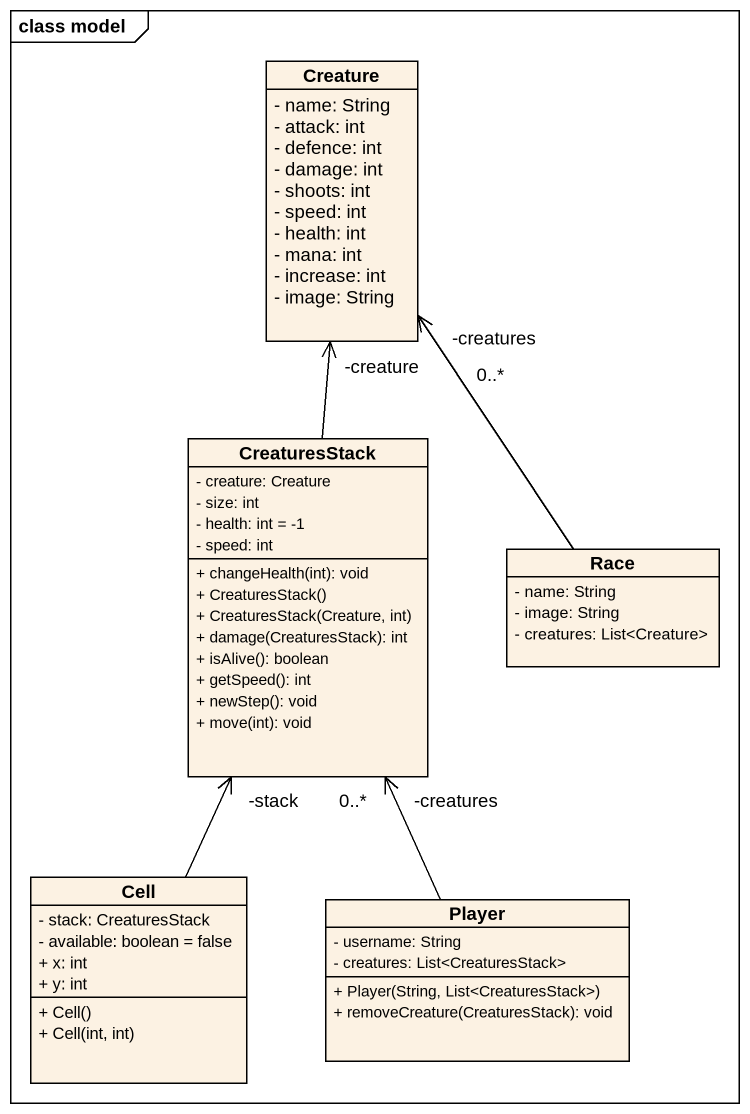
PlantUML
@startuml
mainframe class model
hide circle
hide empty members
skinparam classAttributeIconSize 0
class Creature {
  - name: String
  - attack: int
  - defence: int
  - damage: int
  - shoots: int
  - speed: int
  - health: int
  - mana: int
  - increase: int
  - image: String
}
class CreaturesStack {
  - creature: Creature
  - size: int
  - health: int = -1
  - speed: int
  + changeHealth(int): void
  + CreaturesStack()
  + CreaturesStack(Creature, int)
  + damage(CreaturesStack): int
  + isAlive(): boolean
  + getSpeed(): int
  + newStep(): void
  + move(int): void
}
class Race {
  - name: String
  - image: String
  - creatures: List<Creature>
}
class Cell {
  - stack: CreaturesStack
  - available: boolean = false
  + x: int
  + y: int
  + Cell()
  + Cell(int, int)
}
class Player {
  - username: String
  - creatures: List<CreaturesStack>
  + Player(String, List<CreaturesStack>)
  + removeCreature(CreaturesStack): void
}
CreaturesStack -up-> "-creature" Creature
Race -up-> "-creatures\n0..*" Creature
Cell -up-> "-stack" CreaturesStack
Player -up-> "-creatures\n0..*" CreaturesStack
@enduml
